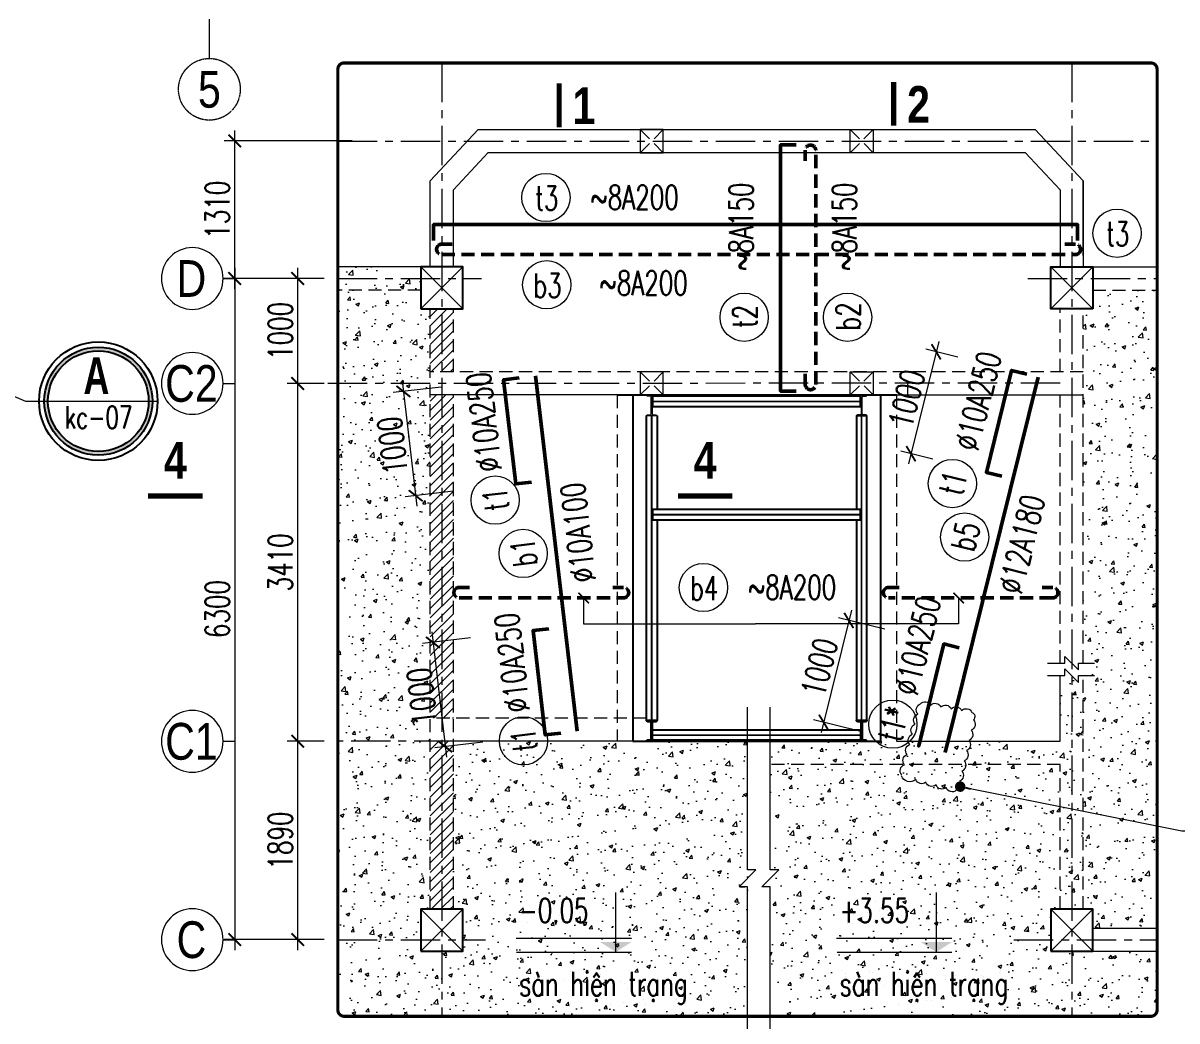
# Model space of a CAD drawing. Header units: millimetres. Extents: x 61738 to 439738, y 60858 to 151243.
# Drawn here: x 169791 to 180783, y 89364 to 98871 of the extents above; entities that cross this region are included whole.
import ezdxf
from ezdxf.enums import TextEntityAlignment as Align

# ---------------------------------------------------------------- set-up
doc = ezdxf.new("R2010")
doc.units = ezdxf.units.MM
for name, pattern in [('CENTER', [2, 1.25, -0.25, 0.25, -0.25]), ('HIDDEN', [0.375, 0.25, -0.125]), ('HIDDEN2', [0.1875, 0.125, -0.0625])]:
    doc.linetypes.add(name, pattern=pattern)
for name, color, linetype, lineweight in [('1-THEP1', 1, 'Continuous', 50), ('10-TEXT', 4, 'Continuous', 15), ('3-THAY', 7, 'Continuous', 18), ('5-DUT', 2, 'HIDDEN', 15), ('6-TRUC', 8, 'CENTER', 9), ('7-HATCH', 8, 'Continuous', 13), ('8-DIM', 8, 'Continuous', 15), ('9-SO HIEU', 8, 'Continuous', 15), ('DUONG KHUAT', 4, 'HIDDEN2', 15), ('Duong lien', 7, 'Continuous', 30), ('TEXT', 7, 'Continuous', 25), ('VL', 250, 'Continuous', 9)]:
    doc.layers.add(name, color=color, linetype=linetype, lineweight=lineweight)
for name, color, linetype in [('COT', 2, 'Continuous'), ('DIM', 3, 'Continuous'), ('KICHTHUOC', 8, 'Continuous'), ('MANH', 8, 'Continuous'), ('NETTHAY', 9, 'Continuous')]:
    doc.layers.add(name, color=color, linetype=linetype)
doc.styles.add('A3 - Text 2.3', font='Vnsimli.shx', dxfattribs={"width": 0.7, "height": 230})
doc.styles.add('A3 - Text 3.5', font='VnArialH.TTF', dxfattribs={"width": 0.8, "height": 350})
doc.styles.add('A3-Text 2.3', font='vnsimli.shx', dxfattribs={"width": 0.7, "height": 230, "bigfont": 'vn.shx'})
doc.styles.add('A3-Text 3.5', font='VnArialH-Bold.TTF', dxfattribs={"width": 0.8, "height": 350})
doc.styles.add('S1', font='vnsimli.shx', dxfattribs={"width": 0.75})
doc.styles.add('T2', font='VnArialH.TTF', dxfattribs={"width": 0.8})
doc.styles.add('T3', font='VnArialH-Bold.TTF', dxfattribs={"width": 0.9})
doc.dimstyles.new('A3-1-100', dxfattribs={"dimtxt": 200, "dimasz": 120, "dimexe": 100, "dimexo": 0, "dimgap": 50, "dimtad": 1, "dimdec": 0, "dimdsep": 49, "dimtxsty": 'A3-Text 2.3', "dimblk": 'ARCHTICK', "dimcen": 10, "dimdle": 100, "dimclrd": 8, "dimclre": 8, "dimclrt": 2, "dimadec": 0, "dimazin": 2, "dimtfac": 1, "dimtdec": 0, "dimtix": 1, "dimtmove": 1, "dimatfit": 3, "dimldrblk": 'DOT', "dimfxl": 1, "dimtolj": 1, "dimtzin": 0, "dimlwd": -1, "dimlwe": -1, "dimarcsym": 0})
doc.dimstyles.new('A3-1-100x3', dxfattribs={"dimtxt": 230, "dimasz": 120, "dimexe": 100, "dimexo": 0, "dimgap": 50, "dimtad": 1, "dimdec": 0, "dimlfac": 0.333333, "dimdsep": 49, "dimtxsty": 'A3-Text 2.3', "dimblk": 'ARCHTICK', "dimcen": 10, "dimdle": 100, "dimclrd": 8, "dimclre": 8, "dimclrt": 2, "dimadec": 0, "dimazin": 2, "dimtfac": 1, "dimtdec": 0, "dimtix": 1, "dimtmove": 1, "dimatfit": 3, "dimldrblk": 'DOT', "dimfxl": 1, "dimtolj": 1, "dimtzin": 0, "dimlwd": -1, "dimlwe": -1, "dimarcsym": 0})
pattern_1 = [(50, (-64236.9, 37505.84), (364.36934, -31.87817), [38.1, -419.1]), (355, (-64236.9, 37505.84), (-70.48684, 382.1137), [30.48, -335.28117]), (100.45144, (-64206.55, 37503.18), (293.8825, 350.2355), [32.38, -356.1805]), (46.1842, (-64236.9, 37607.44), (542.1581, -84.08466), [57.15, -628.65]), (96.63556, (-64191.73, 37600.43), (474.8083, 494.8522), [48.57, -534.2712]), (351.18415, (-64236.9, 37607.44), (474.8083, 494.8522), [45.7199, -502.9195]), (21, (-64186.1, 37582.04), (303.2288, -204.5304), [38.1, -419.1]), (326, (-64186.1, 37582.04), (123.60406, 368.37593), [30.48, -335.28]), (71.45144, (-64160.84, 37565), (426.83284, 163.84554), [32.38, -356.1799]), (37.5, (-64236.91, 37505.84), (6.177207, 169.11008), [0, -331.216, 0, -340.36, 0, -336.55]), (7.5, (-64236.91, 37505.84), (133.63933, 200.36115), [0, -194.056, 0, -323.596, 0, -128.27]), (327.5, (-64350.2, 37505.84), (271.18119, -11.45749), [0, -127, 0, -396.24, 0, -525.78]), (317.5, (-64401, 37505.84), (296.25836, 50.85298), [0, -165.1, 0, -263.144, 0, -373.38])]
pattern_2 = [(45, (-64236.91, 37505.84), (-44.90128, 44.90128), [])]
pattern_3 = [(50, (-64236.9, 38782.3), (364.36934, -31.87817), [38.1, -419.1]), (355, (-64236.9, 38782.3), (-70.48684, 382.1137), [30.48, -335.28117]), (100.45144, (-64206.55, 38779.66), (293.8825, 350.2355), [32.38, -356.1805]), (46.1842, (-64236.9, 38883.9), (542.1581, -84.08466), [57.15, -628.65]), (96.63556, (-64191.73, 38876.9), (474.8083, 494.8522), [48.57, -534.2712]), (351.18415, (-64236.9, 38883.9), (474.8083, 494.8522), [45.7199, -502.9195]), (21, (-64186.1, 38858.5), (303.2288, -204.5304), [38.1, -419.1]), (326, (-64186.1, 38858.5), (123.60406, 368.37593), [30.48, -335.28]), (71.45144, (-64160.84, 38841.47), (426.83284, 163.84554), [32.38, -356.1799]), (37.5, (-64236.91, 38782.31), (6.177207, 169.11008), [0, -331.216, 0, -340.36, 0, -336.55]), (7.5, (-64236.91, 38782.31), (133.63933, 200.36115), [0, -194.056, 0, -323.596, 0, -128.27]), (327.5, (-64350.2, 38782.31), (271.18119, -11.45749), [0, -127, 0, -396.24, 0, -525.78]), (317.5, (-64401, 38782.31), (296.25836, 50.85298), [0, -165.1, 0, -263.144, 0, -373.38])]

# ---------------------------------------------------------------- blocks, each defined once
blk = doc.blocks.new('Truc X')
at = {"layer": '6-TRUC', "color": 2}
blk.add_line((0, 0), (0, 150), dxfattribs=at)
blk.add_circle((0, -400), 400, dxfattribs=at)
at = {"layer": '6-TRUC', "color": 2, "style": 'A3 - Text 3.5', "width": 0.8}
blk.add_attdef('1', text='', height=500, dxfattribs=at).set_placement((-13, -400), align=Align.MIDDLE_CENTER)
blk = doc.blocks.new('c400')
at = {"layer": 'COT'}
blk.add_lwpolyline([(-200, -200), (200, -200), (200, 200), (-200, 200)], close=True, dxfattribs=at)
at = {"layer": 'VL'}
for p, q in [((-200, 200), (200, -200)), ((-200, -200), (200, 200))]:
    blk.add_line(p, q, dxfattribs=at)
blk = doc.blocks.new('*U61')
at = {"layer": '10-TEXT'}
for p, q in [((17615, 449767), (17615, 450310)), ((16706, 449893), (17756, 449893)), ((16710, 449766), (17757, 449766))]:
    blk.add_line(p, q, dxfattribs=at)
at = {"layer": '10-TEXT', "color": 1}
blk.add_solid([(17756, 449858), (17615, 449767), (17473, 449858)], dxfattribs=at)
blk = doc.blocks.new('Truc Y')
at = {"layer": '10-TEXT', "color": 2}
blk.add_line((0, 0), (-150, 0), dxfattribs=at)
blk.add_circle((400, 0), 400, dxfattribs=at)
at = {"layer": '10-TEXT', "color": 2, "style": 'T2', "width": 0.8}
blk.add_attdef('A', text='', height=500, dxfattribs=at).set_placement((400, 13), align=Align.MIDDLE_CENTER)
blk = doc.blocks.new('_ArchTick')
at = {"color": 0, "linetype": 'ByBlock', "const_width": 0.15}
blk.add_lwpolyline([(-0.5, -0.5), (0.5, 0.5)], dxfattribs=at)
blk = doc.blocks.new('*D773')
at = {"layer": '8-DIM', "color": 8, "linetype": 'ByBlock', "ltscale": 100, "transparency": 16777216}
blk.add_line((172407, 90038), (172407, 92128), dxfattribs=at)
at = {"layer": '8-DIM', "color": 8, "ltscale": 100, "transparency": 16777216}
for p, q in [((172659, 92028), (172307, 92028)), ((172659, 90138), (172307, 90138))]:
    blk.add_line(p, q, dxfattribs=at)
at = {"layer": 'Defpoints', "color": 0, "ltscale": 100, "transparency": 16777216}
for p in [(172407, 92028), (172659, 92028), (172659, 90138)]:
    blk.add_point(p, dxfattribs=at)
at = {"layer": '8-DIM', "color": 8, "ltscale": 100, "transparency": 16777216, "xscale": 120, "yscale": 120, "zscale": 120}
for p, rotation in [((172407, 92028), 90), ((172407, 90138), 270)]:
    blk.add_blockref('_ArchTick', p, dxfattribs=dict(at, rotation=rotation))
at = {"layer": '8-DIM', "color": 2, "ltscale": 100, "transparency": 16777216, "insert": (172242, 91083), "char_height": 230, "attachment_point": 5, "rotation": 90, "style": 'A3-Text 2.3'}
blk.add_mtext('\\A1;1890', dxfattribs=at)
blk = doc.blocks.new('_Dot')
at = {"color": 0, "linetype": 'ByBlock', "lineweight": -2}
blk.add_line((-0.5, 0), (-1, 0), dxfattribs=at)
at = {"color": 0, "linetype": 'ByBlock', "const_width": 0.5}
blk.add_lwpolyline([(-0.25, 0, 1), (0.25, 0, 1)], format="xyb", close=True, dxfattribs=at)
blk = doc.blocks.new('*D774')
at = {"layer": '8-DIM', "color": 8, "linetype": 'ByBlock', "ltscale": 100, "transparency": 16777216}
blk.add_line((172407, 91928), (172407, 95538), dxfattribs=at)
at = {"layer": '8-DIM', "color": 8, "ltscale": 100, "transparency": 16777216}
for p, q in [((172659, 95438), (172307, 95438)), ((172659, 92028), (172307, 92028))]:
    blk.add_line(p, q, dxfattribs=at)
at = {"layer": 'Defpoints', "color": 0, "ltscale": 100, "transparency": 16777216}
for p in [(172407, 95438), (172659, 95438), (172659, 92028)]:
    blk.add_point(p, dxfattribs=at)
at = {"layer": '8-DIM', "color": 8, "ltscale": 100, "transparency": 16777216, "xscale": 120, "yscale": 120, "zscale": 120}
for p, rotation in [((172407, 95438), 90), ((172407, 92028), 270)]:
    blk.add_blockref('_ArchTick', p, dxfattribs=dict(at, rotation=rotation))
at = {"layer": '8-DIM', "color": 2, "ltscale": 100, "transparency": 16777216, "insert": (172242, 93733), "char_height": 230, "attachment_point": 5, "rotation": 90, "style": 'A3-Text 2.3'}
blk.add_mtext('\\A1;3410', dxfattribs=at)
blk = doc.blocks.new('*D775')
at = {"layer": '8-DIM', "color": 8, "linetype": 'ByBlock', "ltscale": 100, "transparency": 16777216}
blk.add_line((172407, 95338), (172407, 96538), dxfattribs=at)
at = {"layer": '8-DIM', "color": 8, "ltscale": 100, "transparency": 16777216}
for p, q in [((172659, 96438), (172307, 96438)), ((172659, 95438), (172307, 95438))]:
    blk.add_line(p, q, dxfattribs=at)
at = {"layer": 'Defpoints', "color": 0, "ltscale": 100, "transparency": 16777216}
for p in [(172407, 96438), (172659, 96438), (172659, 95438)]:
    blk.add_point(p, dxfattribs=at)
at = {"layer": '8-DIM', "color": 8, "ltscale": 100, "transparency": 16777216, "xscale": 120, "yscale": 120, "zscale": 120}
for p, rotation in [((172407, 96438), 90), ((172407, 95438), 270)]:
    blk.add_blockref('_ArchTick', p, dxfattribs=dict(at, rotation=rotation))
at = {"layer": '8-DIM', "color": 2, "ltscale": 100, "transparency": 16777216, "insert": (172242, 95938), "char_height": 230, "attachment_point": 5, "rotation": 90, "style": 'A3-Text 2.3'}
blk.add_mtext('\\A1;1000', dxfattribs=at)
blk = doc.blocks.new('*D776')
at = {"layer": '8-DIM', "color": 8, "linetype": 'ByBlock', "ltscale": 100, "transparency": 16777216}
blk.add_line((171807, 96338), (171807, 97848), dxfattribs=at)
at = {"layer": '8-DIM', "color": 8, "ltscale": 100, "transparency": 16777216}
for p, q in [((172925, 97748), (171707, 97748)), ((172659, 96438), (171707, 96438))]:
    blk.add_line(p, q, dxfattribs=at)
at = {"layer": 'Defpoints', "color": 0, "ltscale": 100, "transparency": 16777216}
for p in [(171807, 97748), (172925, 97748), (172659, 96438)]:
    blk.add_point(p, dxfattribs=at)
at = {"layer": '8-DIM', "color": 8, "ltscale": 100, "transparency": 16777216, "xscale": 120, "yscale": 120, "zscale": 120}
for p, rotation in [((171807, 97748), 90), ((171807, 96438), 270)]:
    blk.add_blockref('_ArchTick', p, dxfattribs=dict(at, rotation=rotation))
at = {"layer": '8-DIM', "color": 2, "ltscale": 100, "transparency": 16777216, "insert": (171642, 97093), "char_height": 230, "attachment_point": 5, "rotation": 90, "style": 'A3-Text 2.3'}
blk.add_mtext('\\A1;1310', dxfattribs=at)
blk = doc.blocks.new('*D777')
at = {"layer": '8-DIM', "color": 8, "linetype": 'ByBlock', "ltscale": 100, "transparency": 16777216}
blk.add_line((171807, 96538), (171807, 90038), dxfattribs=at)
at = {"layer": '8-DIM', "color": 8, "ltscale": 100, "transparency": 16777216}
for p, q in [((172659, 96438), (171707, 96438)), ((172659, 90138), (171707, 90138))]:
    blk.add_line(p, q, dxfattribs=at)
at = {"layer": 'Defpoints', "color": 0, "ltscale": 100, "transparency": 16777216}
for p in [(172659, 96438), (171807, 90138), (172659, 90138)]:
    blk.add_point(p, dxfattribs=at)
at = {"layer": '8-DIM', "color": 8, "ltscale": 100, "transparency": 16777216, "xscale": 120, "yscale": 120, "zscale": 120}
for p, rotation in [((171807, 96438), 90), ((171807, 90138), 270)]:
    blk.add_blockref('_ArchTick', p, dxfattribs=dict(at, rotation=rotation))
at = {"layer": '8-DIM', "color": 2, "ltscale": 100, "transparency": 16777216, "insert": (171642, 93288), "char_height": 230, "attachment_point": 5, "rotation": 90, "style": 'A3-Text 2.3'}
blk.add_mtext('\\A1;6300', dxfattribs=at)
blk = doc.blocks.new('*D782')
at = {"layer": '8-DIM', "color": 8, "linetype": 'ByBlock', "ltscale": 500, "transparency": 16777216}
blk.add_line((173403, 95461), (173543, 94269), dxfattribs=at)
at = {"layer": '8-DIM', "color": 8, "ltscale": 500, "transparency": 16777216}
for p, q in [((173773, 95403), (173315, 95350)), ((173890, 94410), (173432, 94356))]:
    blk.add_line(p, q, dxfattribs=at)
at = {"layer": 'Defpoints', "color": 0, "ltscale": 500, "transparency": 16777216}
for p in [(173773, 95403), (173531, 94368), (173890, 94410)]:
    blk.add_point(p, dxfattribs=at)
at = {"layer": '8-DIM', "color": 8, "ltscale": 500, "transparency": 16777216, "xscale": 120, "yscale": 120, "zscale": 120}
for p, rotation in [((173414, 95361), 96.70231510448725), ((173531, 94368), 276.7023151044872)]:
    blk.add_blockref('_ArchTick', p, dxfattribs=dict(at, rotation=rotation))
at = {"layer": '8-DIM', "color": 2, "ltscale": 500, "transparency": 16777216, "insert": (173309, 94845), "char_height": 230, "attachment_point": 5, "rotation": 96.7023, "style": 'A3-Text 2.3'}
blk.add_mtext('\\A1;1000', dxfattribs=at)
blk = doc.blocks.new('*D783')
at = {"layer": '8-DIM', "color": 8, "ltscale": 500, "transparency": 16777216}
for p, q in [((174054, 93013), (173596, 92959)), ((174171, 92019), (173713, 91965))]:
    blk.add_line(p, q, dxfattribs=at)
at = {"layer": '8-DIM', "color": 8, "linetype": 'ByBlock', "ltscale": 500, "transparency": 16777216}
blk.add_line((173684, 93070), (173824, 91878), dxfattribs=at)
at = {"layer": 'Defpoints', "color": 0, "ltscale": 500, "transparency": 16777216}
for p in [(174054, 93013), (174171, 92019), (173812, 91977)]:
    blk.add_point(p, dxfattribs=at)
at = {"layer": '8-DIM', "color": 8, "ltscale": 500, "transparency": 16777216, "xscale": 120, "yscale": 120, "zscale": 120}
for p, rotation in [((173695, 92970), 96.70231510448725), ((173812, 91977), 276.7023151044872)]:
    blk.add_blockref('_ArchTick', p, dxfattribs=dict(at, rotation=rotation))
at = {"layer": '8-DIM', "color": 2, "ltscale": 500, "transparency": 16777216, "insert": (173590, 92454), "char_height": 230, "attachment_point": 5, "rotation": 96.7023, "style": 'A3-Text 2.3'}
blk.add_mtext('\\A1;1000', dxfattribs=at)
blk = doc.blocks.new('*D784')
at = {"layer": '8-DIM', "color": 8, "linetype": 'ByBlock', "ltscale": 500, "transparency": 16777216}
blk.add_line((178513, 95836), (178225, 94671), dxfattribs=at)
at = {"layer": '8-DIM', "color": 8, "ltscale": 500, "transparency": 16777216}
for p, q in [((178697, 95688), (178392, 95763)), ((178456, 94717), (178152, 94792))]:
    blk.add_line(p, q, dxfattribs=at)
at = {"layer": 'Defpoints', "color": 0, "ltscale": 500, "transparency": 16777216}
for p in [(178697, 95688), (178249, 94768), (178456, 94717)]:
    blk.add_point(p, dxfattribs=at)
at = {"layer": '8-DIM', "color": 8, "ltscale": 500, "transparency": 16777216, "xscale": 120, "yscale": 120, "zscale": 120}
for p, rotation in [((178489, 95739), 76.1020044871918), ((178249, 94768), 256.1020044871918)]:
    blk.add_blockref('_ArchTick', p, dxfattribs=dict(at, rotation=rotation))
at = {"layer": '8-DIM', "color": 2, "ltscale": 500, "transparency": 16777216, "insert": (178209, 95293), "char_height": 230, "attachment_point": 5, "rotation": 76.102, "style": 'A3-Text 2.3'}
blk.add_mtext('\\A1;1000', dxfattribs=at)
blk = doc.blocks.new('*D785')
at = {"layer": '8-DIM', "color": 8, "linetype": 'ByBlock', "ltscale": 500, "transparency": 16777216}
blk.add_line((177681, 93277), (177393, 92112), dxfattribs=at)
at = {"layer": '8-DIM', "color": 8, "ltscale": 500, "transparency": 16777216}
for p, q in [((178000, 93095), (177560, 93203)), ((177760, 92124), (177320, 92233))]:
    blk.add_line(p, q, dxfattribs=at)
at = {"layer": 'Defpoints', "color": 0, "ltscale": 500, "transparency": 16777216}
for p in [(178000, 93095), (177417, 92209), (177760, 92124)]:
    blk.add_point(p, dxfattribs=at)
at = {"layer": '8-DIM', "color": 8, "ltscale": 500, "transparency": 16777216, "xscale": 120, "yscale": 120, "zscale": 120}
for p, rotation in [((177657, 93179), 76.1020044871918), ((177417, 92209), 256.1020044871918)]:
    blk.add_blockref('_ArchTick', p, dxfattribs=dict(at, rotation=rotation))
at = {"layer": '8-DIM', "color": 2, "ltscale": 500, "transparency": 16777216, "insert": (177377, 92734), "char_height": 230, "attachment_point": 5, "rotation": 76.102, "style": 'A3-Text 2.3'}
blk.add_mtext('\\A1;1000', dxfattribs=at)
blk = doc.blocks.new('Mat cat KC - Dung')
at = {"layer": '10-TEXT', "color": 2, "const_width": 50}
blk.add_lwpolyline([(0, 418), (0, 0)], dxfattribs=at)
at = {"layer": '10-TEXT', "color": 3, "ltscale": 500, "style": 'A3-Text 3.5', "width": 0.8}
blk.add_attdef('1', (127, 29), '', height=350, dxfattribs=at)
blk = doc.blocks.new('Mat cat KC - Ngang')
at = {"layer": '10-TEXT', "color": 5, "const_width": 50}
blk.add_lwpolyline([(259, 0), (-259, 0)], dxfattribs=at)
at = {"layer": '10-TEXT', "color": 3, "ltscale": 500, "style": 'A3-Text 3.5', "width": 0.8}
blk.add_attdef('3', text='', height=350, dxfattribs=at).set_placement((0, 166), align=Align.CENTER)

msp = doc.modelspace()

# ---------------------------------------------------------------- hatches: boundary and pattern name
at = {"layer": '7-HATCH', "ltscale": 100}
h = msp.add_hatch(dxfattribs=at)
h.set_pattern_fill('AR-CONC', color=256, scale=2)
h.set_pattern_definition(pattern_3)
h.paths.add_polyline_path([(172789.7, 96547.6), (172789.7, 96327.6), (173580, 96327.6), (173580, 96547.6)])
h = msp.add_hatch(dxfattribs=at)
h.set_pattern_fill('AR-CONC', color=256, scale=2)
h.set_pattern_definition([(50, (-64058.9, 38782.3), (364.36934, -31.87817), [38.1, -419.1]), (355, (-64058.9, 38782.3), (-70.48684, 382.1137), [30.48, -335.28117]), (100.45144, (-64028.55, 38779.66), (293.8825, 350.2355), [32.38, -356.1805]), (46.1842, (-64058.9, 38883.9), (542.1581, -84.08466), [57.15, -628.65]), (96.63556, (-64013.73, 38876.9), (474.8083, 494.8522), [48.57, -534.2712]), (351.18415, (-64058.9, 38883.9), (474.8083, 494.8522), [45.7199, -502.9195]), (21, (-64008.1, 38858.5), (303.2288, -204.5304), [38.1, -419.1]), (326, (-64008.1, 38858.5), (123.60406, 368.37593), [30.48, -335.28]), (71.45144, (-63982.84, 38841.47), (426.83284, 163.84554), [32.38, -356.1799]), (37.5, (-64058.91, 38782.31), (6.177207, 169.11008), [0, -331.216, 0, -340.36, 0, -336.55]), (7.5, (-64058.91, 38782.31), (133.63933, 200.36115), [0, -194.056, 0, -323.596, 0, -128.27]), (327.5, (-64172.2, 38782.31), (271.18119, -11.45749), [0, -127, 0, -396.24, 0, -525.78]), (317.5, (-64223, 38782.31), (296.25836, 50.85298), [0, -165.1, 0, -263.144, 0, -373.38])])
h.paths.add_polyline_path([(176188.4, 96139.6), (177116.1, 96139.6), (177116.1, 96484.6), (176188.4, 96484.6)], flags=9)
edge = h.paths.add_edge_path()
edge.add_line((175998, 95317.7), (177918, 95317.7))
edge.add_arc((177918, 95327.7), 10, 180.41479, 270, ccw=False)
edge.add_line((177908, 95327.6), (176008, 95327.6))
edge.add_arc((175998, 95327.7), 10, 270, 359.58521, ccw=False)
h = msp.add_hatch(dxfattribs=at)
h.set_pattern_fill('AR-CONC', color=256, scale=2)
h.set_pattern_definition(pattern_3)
h.paths.add_polyline_path([(172789.7, 90137.6), (172789.7, 89467.5, 0.4142136), (172849.7, 89407.5), (173780, 89407.5), (173780, 90027.6), (173580, 90027.6), (173580, 90137.6)])
h.paths.add_polyline_path([(173670, 96147.6), (173580, 96147.6), (173580, 96327.6), (172789.7, 96327.6), (172789.7, 90137.6), (173580, 90137.6), (173580, 90427.6), (173670, 90427.6)])
h = msp.add_hatch(dxfattribs=at)
h.set_pattern_fill('AR-CONC', color=256, scale=2)
h.set_pattern_definition(pattern_3)
h.paths.add_polyline_path([(180593.6, 96327.6), (179980, 96327.6), (179980, 96147.6), (179890, 96147.6), (179890, 90427.6), (179980, 90427.6), (179980, 90247.6), (180593.6, 90247.6)])
h.paths.add_polyline_path([(179980, 90027.6), (179780, 90027.6), (179780, 89407.5), (180533.6, 89407.5, 0.4142136), (180593.6, 89467.5), (180593.6, 90027.6)])
at = {"layer": '7-HATCH', "ltscale": 500}
h = msp.add_hatch(dxfattribs=at)
h.set_pattern_fill('ANSI31', color=256, scale=20)
h.set_pattern_definition(pattern_2)
h.paths.add_polyline_path([(173890, 96147.6), (173670, 96147.6), (173670, 95547.6), (173890, 95547.6)])
h.paths.add_polyline_path([(173670, 92247.6), (173890, 92247.6), (173890, 95327.6), (173670, 95327.6)])
at = {"layer": '7-HATCH'}
h = msp.add_hatch(color=256, dxfattribs=at)
edge = h.paths.add_edge_path(flags=17)
edge.add_arc((170507.6, 95268.3), 479.5, 0, 360)
edge = h.paths.add_edge_path()
edge.add_arc((170507.6, 95268.3), 514.7, 0, 360)
at = {"layer": '7-HATCH', "ltscale": 500}
h = msp.add_hatch(dxfattribs=at)
h.set_pattern_fill('AR-CONC', color=256, scale=2)
h.set_pattern_definition(pattern_1)
h.paths.add_polyline_path([(179890, 92653.5), (179844, 92653.5), (179844, 92589.5), (179716, 92717.5), (179716, 92653.5), (179670, 92653.5), (179670, 90427.6), (179890, 90427.6)])
h = msp.add_hatch(dxfattribs=at)
h.set_pattern_fill('ANSI31', color=256, scale=20)
h.set_pattern_definition(pattern_2)
h.paths.add_polyline_path([(173670, 90427.6), (173890, 90427.6), (173890, 92027.6), (173670, 92027.6)])
h = msp.add_hatch(dxfattribs=at)
h.set_pattern_fill('AR-CONC', color=256, scale=2)
h.set_pattern_definition(pattern_1)
h.paths.add_polyline_path([(178110, 92027.6), (177880, 92027.6), (176908.9, 92027.6), (176908.9, 91805.6), (179670, 91805.6), (179670, 92027.6)])
h.paths.add_polyline_path([(175680, 92027.6), (175450, 92027.6), (173890, 92027.6), (173890, 91805.6), (176691.7, 91805.6), (176691.7, 92027.6)])
h = msp.add_hatch(dxfattribs=at)
h.set_pattern_fill('AR-CONC', color=256, scale=2)
h.set_pattern_definition(pattern_1)
h.paths.add_polyline_path([(173890, 91805.6), (173890, 90427.6), (173980, 90427.6), (173980, 90027.6), (173780, 90027.6), (173780, 89407.5), (176691.7, 89407.5), (176691.7, 90642.6), (176611.7, 90642.6), (176771.7, 90802.6), (176691.7, 90802.6), (176691.7, 91805.6)])
h.paths.add_polyline_path([(174402.6, 89412.1), (176704.8, 89412.1), (176704.8, 90085.7), (174402.6, 90085.7)], flags=24)
h.paths.add_polyline_path([(174457.3, 90243.5), (175262.3, 90243.5), (175262.3, 90588.5), (174457.3, 90588.5)], flags=24)
h = msp.add_hatch(dxfattribs=at)
h.set_pattern_fill('AR-CONC', color=256, scale=2)
h.set_pattern_definition(pattern_1)
h.paths.add_polyline_path([(179670, 91805.6), (176908.9, 91805.6), (176908.9, 90802.6), (176988.9, 90802.6), (176828.9, 90642.6), (176908.9, 90642.6), (176908.9, 89407.5), (179780, 89407.5), (179780, 90027.6), (179580, 90027.6), (179580, 90427.6), (179670, 90427.6)])
h.paths.add_polyline_path([(177455.9, 89412.1), (179758.1, 89412.1), (179758.1, 90085.7), (177455.9, 90085.7)], flags=24)
h.paths.add_polyline_path([(177510.7, 90243.5), (178315.7, 90243.5), (178315.7, 90588.5), (177510.7, 90588.5)], flags=24)

# ---------------------------------------------------------------- linework, layer by layer
for p, q in [((175787.5, 95217.7), (177767.1, 95217.7)), ((175730, 92227.6), (175730, 95127.7)), ((175830, 95127.7), (175830, 95084.7)), ((177730, 95127.7), (177730, 94237.6)), ((177830, 92227.6), (177830, 95127.7)), ((175830, 95019.5), (175830, 94237.6)), ((175787.5, 94137.6), (177767.1, 94137.6)), ((175830, 94137.6), (175830, 92227.6)), ((175830, 94137.6), (177730, 94137.6)), ((177730, 94137.6), (177730, 92338.1)), ((177730, 92453.3), (177730, 92227.6)), ((175830, 92271.1), (175830, 92227.6)), ((175787.5, 92137.6), (175880, 92137.6)), ((175787.5, 92137.6), (177767.1, 92137.6))]:
    msp.add_line(p, q)
at = {"layer": '1-THEP1', "ltscale": 500}
for points in [[(177157, 97710.9), (177007, 97710.9), (177007, 95364.5), (177157, 95364.5)], [(179836.5, 96800.7), (179836.5, 96950.7), (173701.8, 96950.7), (173701.8, 96800.7)], [(179353.6, 95525), (179208, 95561), (178967.8, 94590.3), (179113.4, 94554.3)], [(174516.9, 95490.8), (174367.9, 95473.3), (174484.6, 94480.1), (174633.6, 94497.6)], [(175069.1, 92124.9), (174671.2, 95510.8)], [(179460.6, 95498.5), (178575.6, 91922.1)], [(174797.9, 93099.9), (174648.9, 93082.4), (174765.6, 92089.2), (174914.6, 92106.7)], [(178708.9, 92919.3), (178563.2, 92955.3), (178323.1, 91984.6), (178362, 92142)]]:
    msp.add_lwpolyline(points, dxfattribs=at)
at = {"layer": '1-THEP1', "linetype": 'HIDDEN', "ltscale": 500}
for points in [[(177241.7, 95527.9), (177241.7, 95427.9, 1), (177341.7, 95427.9), (177341.7, 97659.6, 1), (177241.7, 97659.6), (177241.7, 97559.6)], [(173880, 96765.2), (173780, 96765.2, 1), (173780, 96665.2), (179814.9, 96665.2, 1), (179814.9, 96765.2), (179714.9, 96765.2)], [(174045, 93494.3), (173945, 93494.3, 1), (173945, 93394.3), (175510, 93394.3, 1), (175510, 93494.3), (175410, 93494.3)], [(179499.6, 93494.3), (179599.6, 93494.3, -1), (179599.6, 93394.3), (178035.6, 93394.3, -1), (178035.6, 93494.3), (178135.6, 93494.3)]]:
    msp.add_lwpolyline(points, format="xyb", dxfattribs=at)
at = {"layer": '3-THAY'}
for p, q in [((173670, 96657.6), (173670, 97367.6)), ((179890, 96657.6), (179890, 97367.6)), ((173580, 96547.6), (172789.7, 96547.6)), ((173580, 90027.6), (173580, 90247.6)), ((179980, 90247.6), (180593.6, 90247.6)), ((179980, 90027.6), (180593.6, 90027.6))]:
    msp.add_line(p, q, dxfattribs=at)
at = {"layer": '3-THAY', "ltscale": 400}
for p, q in [((175600, 92027.6), (175600, 95327.6)), ((177960, 92027.6), (177960, 95327.6))]:
    msp.add_line(p, q, dxfattribs=at)
at = {"layer": '3-THAY', "ltscale": 100}
msp.add_line((179670, 92027.6), (179670, 92653.5), dxfattribs=at)
at = {"layer": '3-THAY'}
for points in [[(173670, 96547.6), (173670, 97367.6), (174127.3, 97857.6), (179432.7, 97857.6), (179890, 97367.6), (179890, 96547.6)], [(173890, 96547.6), (173890, 97280.9), (174222.9, 97637.6), (179337.1, 97637.6), (179670, 97280.9), (179670, 96547.6)]]:
    msp.add_lwpolyline(points, dxfattribs=at)
for points in [[(175670, 97636.1), (175890, 97636.1), (175890, 97856.1), (175670, 97856.1)], [(177890, 97636.1), (177670, 97636.1), (177670, 97856.1), (177890, 97856.1)], [(175670, 95327.7), (175890, 95327.7), (175890, 95547.7), (175670, 95547.7)], [(177890, 95327.7), (177670, 95327.7), (177670, 95547.7), (177890, 95547.7)]]:
    msp.add_lwpolyline(points, close=True, dxfattribs=at)
at = {"layer": '3-THAY', "ltscale": 100}
for points in [[(179980, 96547.6), (180593.6, 96547.6)], [(175450, 95327.6), (173670, 95327.6)], [(178110, 95327.6), (179890, 95327.6)], [(175600, 92027.6), (173670, 92027.6)], [(178110, 92027.6), (179670, 92027.6)]]:
    msp.add_lwpolyline(points, dxfattribs=at)
at = {"layer": '3-THAY', "ltscale": 400}
for points in [[(178220, 95327.6), (178220, 95437.6)], [(175600, 95327.6), (175600, 92027.6)], [(177960, 95327.6), (177960, 92027.6)]]:
    msp.add_lwpolyline(points, dxfattribs=at)
at = {"layer": '3-THAY'}
for points in [[(175730, 95327.7), (175830, 95327.7), (175830, 95327.7, -0.4142136), (175820, 95317.7), (175795, 95317.7, 0.4142136), (175785, 95307.7), (175785, 95147.7, 0.4142136), (175795, 95137.7), (175820, 95137.7, -0.4142136), (175830, 95127.7), (175830, 95127.7), (175730, 95127.7), (175730, 95127.7, -0.4142136), (175740, 95137.7), (175765, 95137.7, 0.4142136), (175775, 95147.7), (175775, 95307.7, 0.4142136), (175765, 95317.7), (175740, 95317.7, -0.4142136), (175730, 95327.7)], [(177830, 95327.7), (177730, 95327.7), (177730, 95327.7, 0.4142136), (177740, 95317.7), (177765, 95317.7, -0.4142136), (177775, 95307.7), (177775, 95147.7, -0.4142136), (177765, 95137.7), (177740, 95137.7, 0.4142136), (177730, 95127.7), (177730, 95127.7), (177830, 95127.7), (177830, 95127.7, 0.4142136), (177820, 95137.7), (177795, 95137.7, -0.4142136), (177785, 95147.7), (177785, 95307.7, -0.4142136), (177795, 95317.7), (177820, 95317.7, 0.4142136), (177830, 95327.7)], [(175730, 92027.6), (175830, 92027.6), (175830, 92027.6, 0.4142136), (175820, 92037.6), (175795, 92037.6, -0.4142136), (175785, 92047.6), (175785, 92207.6, -0.4142136), (175795, 92217.6), (175820, 92217.6, 0.4142136), (175830, 92227.6), (175830, 92227.6), (175730, 92227.6), (175730, 92227.6, 0.4142136), (175740, 92217.6), (175765, 92217.6, -0.4142136), (175775, 92207.6), (175775, 92047.6, -0.4142136), (175765, 92037.6), (175740, 92037.6, 0.4142136), (175730, 92027.6)], [(177830, 92027.6), (177730, 92027.6), (177730, 92027.6, -0.4142136), (177740, 92037.6), (177765, 92037.6, 0.4142136), (177775, 92047.6), (177775, 92207.6, 0.4142136), (177765, 92217.6), (177740, 92217.6, -0.4142136), (177730, 92227.6), (177730, 92227.6), (177830, 92227.6), (177830, 92227.6, -0.4142136), (177820, 92217.6), (177795, 92217.6, 0.4142136), (177785, 92207.6), (177785, 92047.6, 0.4142136), (177795, 92037.6), (177820, 92037.6, -0.4142136), (177830, 92027.6)]]:
    msp.add_lwpolyline(points, format="xyb", close=True, dxfattribs=at)
at = {"layer": '5-DUT', "ltscale": 500}
for p, q in [((173580, 96327.6), (172789.7, 96327.6)), ((173670, 90427.6), (173670, 96147.6)), ((173890, 95547.6), (173890, 96147.6)), ((179670, 95547.6), (179670, 96147.6)), ((179890, 92772.1), (179890, 96147.6)), ((173890, 90427.6), (173890, 95327.6)), ((179670, 92772.1), (179670, 95327.6)), ((179890, 90427.6), (179890, 92653.5)), ((179670, 91875.1), (179670, 91878.8)), ((179670, 90427.6), (179670, 91805.6))]:
    msp.add_line(p, q, dxfattribs=at)
at = {"layer": '5-DUT', "ltscale": 500, "const_width": 30}
msp.add_lwpolyline([(172849.7, 98491.6), (180533.6, 98491.6, -0.4142136), (180593.6, 98431.6), (180593.6, 89467.5, -0.4142136), (180533.6, 89407.5), (172849.7, 89407.5, -0.4142136), (172789.7, 89467.5), (172789.7, 98431.6, -0.4142136)], format="xyb", close=True, dxfattribs=at)
at = {"layer": '5-DUT', "ltscale": 500}
for points in [[(175890, 97856.1), (175670, 97636.1)], [(175670, 97856.1), (175890, 97636.1)], [(177670, 97856.1), (177890, 97636.1)], [(177890, 97856.1), (177670, 97636.1)], [(179980, 96327.6), (180593.6, 96327.6)], [(179890, 95547.6), (173670, 95547.6)], [(175890, 95547.7), (175670, 95327.7)], [(175670, 95547.7), (175890, 95327.7)], [(177670, 95547.7), (177890, 95327.7)], [(177890, 95547.7), (177670, 95327.7)], [(175450, 95327.6), (175450, 92027.6)], [(178110, 95327.6), (178110, 92027.6)], [(175730, 92247.6), (173670, 92247.6)], [(179670, 91805.6), (176908.9, 91805.6)]]:
    msp.add_lwpolyline(points, dxfattribs=at)
at = {"layer": '6-TRUC', "ltscale": 300}
for p, q in [((173780, 98491.6), (173780, 89407.5)), ((179780, 98491.6), (179780, 89407.5)), ((172789.7, 97747.6), (180593.6, 97747.6)), ((172789.7, 96437.6), (174156.7, 96437.6)), ((179361.7, 96437.6), (180593.6, 96437.6)), ((172789.7, 90137.6), (174197.3, 90137.6)), ((179230.2, 90137.6), (180593.6, 90137.6))]:
    msp.add_line(p, q, dxfattribs=at)
for points in [[(171565.7, 98534.3), (171565.7, 112680)], [(179670, 95439.6), (172656.5, 95437.6)], [(173890, 92027.6), (172789.7, 92027.6)]]:
    msp.add_lwpolyline(points, dxfattribs=at)
at = {"layer": '7-HATCH', "ltscale": 500}
for points in [[(179549.5, 92772.1), (179716, 92772.1), (179716, 92836.1), (179844, 92708.1), (179844, 92772.1), (179998.7, 92772.1)], [(179549.5, 92653.5), (179716, 92653.5), (179716, 92717.5), (179844, 92589.5), (179844, 92653.5), (179998.7, 92653.5)], [(176691.7, 89091.9), (176691.7, 90642.6), (176611.7, 90642.6), (176771.7, 90802.6), (176691.7, 90802.6), (176691.7, 92353.2)], [(176908.9, 89091.9), (176908.9, 90642.6), (176828.9, 90642.6), (176988.9, 90802.6), (176908.9, 90802.6), (176908.9, 92353.2)]]:
    msp.add_lwpolyline(points, dxfattribs=at)
at = {"layer": '9-SO HIEU', "ltscale": 500}
msp.add_lwpolyline([(178160.5, 91708.3, -0.5205671), (178186.1, 91805, -0.5205671), (178211.7, 91901.7, -0.5205671), (178237.3, 91998.3, -0.5205671), (178262.8, 92095, -0.5205671), (178288.4, 92191.7, -0.5205671), (178314, 92288.3, -0.5205671), (178339.6, 92385, -0.5205671), (178435.7, 92371.8, -0.5205671), (178534.2, 92354.8, -0.5205671), (178632.7, 92337.7, -0.5205671), (178731.3, 92320.7, -0.5205671), (178829.8, 92303.6, -0.5205671), (178845.1, 92231.2, -0.5205671), (178822.7, 92133.8, -0.5205671), (178800.3, 92036.3, -0.5205671), (178777.9, 91938.8, -0.5205671), (178755.5, 91841.4, -0.5205671), (178733.1, 91743.9, -0.5205671), (178710.7, 91646.5, -0.5205671), (178681.2, 91560.8, -0.5205671), (178584.6, 91586.4, -0.5205671), (178487.9, 91611.9, -0.5205671), (178391.2, 91637.5, -0.5205671), (178294.5, 91663.1, -0.5205671), (178158.1, 91699.2, -0.5205671)], format="xyb", dxfattribs=at)
at = {"layer": '9-SO HIEU'}
for centre in [(174771.7, 97209.5), (180212.3, 96868.6), (174779.3, 96378), (176660.2, 96068), (177645.1, 96068), (178643.3, 94483.6), (174288.2, 94325.9), (178760.7, 93974.2), (174554.7, 93817.9), (176272.1, 93493.6), (178076.1, 92191.2), (174557.8, 92032.1)]:
    msp.add_circle(centre, 230, dxfattribs=at)
at = {"layer": 'DIM'}
for radius in [514.7, 479.5]:
    msp.add_circle((170507.6, 95268.3), radius, dxfattribs=at)
at = {"layer": 'DUONG KHUAT', "linetype": 'HIDDEN'}
for p, q in [((175787.5, 95270.2), (177767.1, 95270.2)), ((175787.5, 95265.2), (177767.1, 95265.2)), ((175777.5, 92227.6), (175777.5, 95127.7)), ((175782.5, 92227.6), (175782.5, 95127.7)), ((177777.5, 92338.1), (177777.5, 95127.7)), ((177782.5, 92338.1), (177782.5, 95127.7)), ((175787.5, 94185.1), (177767.1, 94185.1)), ((177777.5, 92227.6), (177777.5, 92453.3)), ((177782.5, 92227.6), (177782.5, 92453.3)), ((175787.5, 92090.1), (175930, 92090.1)), ((175787.5, 92090.1), (177767.1, 92090.1)), ((175787.5, 92085.1), (175930, 92085.1)), ((175787.5, 92085.1), (177767.1, 92085.1))]:
    msp.add_line(p, q, dxfattribs=at)
at = {"layer": 'Duong lien', "color": 164}
for points in [[(175730, 92027.6), (175830, 92027.6), (175830, 92027.6, 0.4142136), (175820, 92037.6), (175795, 92037.6, -0.4142136), (175785, 92047.6), (175785, 92207.6, -0.4142136), (175795, 92217.6), (175820, 92217.6, 0.4142136), (175830, 92227.6), (175830, 92227.6), (175730, 92227.6), (175730, 92227.6, 0.4142136), (175740, 92217.6), (175765, 92217.6, -0.4142136), (175775, 92207.6), (175775, 92047.6, -0.4142136), (175765, 92037.6), (175740, 92037.6, 0.4142136), (175730, 92027.6)], [(175730, 92027.6), (175830, 92027.6), (175830, 92027.6, 0.4142136), (175820, 92037.6), (175795, 92037.6, -0.4142136), (175785, 92047.6), (175785, 92207.6, -0.4142136), (175795, 92217.6), (175820, 92217.6, 0.4142136), (175830, 92227.6), (175830, 92227.6), (175730, 92227.6), (175730, 92227.6, 0.4142136), (175740, 92217.6), (175765, 92217.6, -0.4142136), (175775, 92207.6), (175775, 92047.6, -0.4142136), (175765, 92037.6), (175740, 92037.6, 0.4142136), (175730, 92027.6)], [(177830, 92027.6), (177730, 92027.6), (177730, 92027.6, -0.4142136), (177740, 92037.6), (177765, 92037.6, 0.4142136), (177775, 92047.6), (177775, 92207.6, 0.4142136), (177765, 92217.6), (177740, 92217.6, -0.4142136), (177730, 92227.6), (177730, 92227.6), (177830, 92227.6), (177830, 92227.6, -0.4142136), (177820, 92217.6), (177795, 92217.6, 0.4142136), (177785, 92207.6), (177785, 92047.6, 0.4142136), (177795, 92037.6), (177820, 92037.6, -0.4142136), (177830, 92027.6)]]:
    msp.add_lwpolyline(points, format="xyb", close=True, dxfattribs=at)
at = {"layer": 'MANH'}
msp.add_circle((170507.6, 95268.3), 564.6, dxfattribs=at)
at = {"layer": 'NETTHAY'}
for p, q in [((175450, 95327.6), (178110, 95327.6)), ((175600, 95327.6), (175600, 92027.6)), ((177960, 95327.6), (177960, 92027.6)), ((175600, 92027.6), (177960, 92027.6))]:
    msp.add_line(p, q, dxfattribs=at)
at = {"layer": 'NETTHAY', "linetype": 'HIDDEN'}
msp.add_line((175787.5, 94190.1), (177767.1, 94190.1), dxfattribs=at)
at = {"layer": 'NETTHAY'}
for points in [[(175787.5, 95217.7), (177767.1, 95217.7), (177767.1, 95317.7), (175787.5, 95317.7)], [(175787.5, 94137.6), (177767.1, 94137.6), (177767.1, 94237.6), (175787.5, 94237.6)]]:
    msp.add_lwpolyline(points, close=True, dxfattribs=at)
for points in [[(175830, 95127.7), (175830, 94237.6)], [(177730, 92453.3), (177730, 92227.6), (177830, 92227.6), (177830, 95127.7), (177730, 95127.7), (177730, 94237.6)], [(175830, 94137.6), (175830, 92227.6)], [(177730, 94137.6), (177730, 92338.1)], [(175787.5, 92137.6), (177767.1, 92137.6), (177767.1, 92037.6)], [(177767.1, 92037.6), (175787.5, 92037.6), (175787.5, 92137.6), (175930, 92137.6)]]:
    msp.add_lwpolyline(points, dxfattribs=at)

# ---------------------------------------------------------------- block references
at = {"layer": '8-DIM'}
for name, p, values in [('Mat cat KC - Dung', (174897.8, 97879.4), {'1': '1'}), ('Mat cat KC - Dung', (178085.1, 97892.3), {'1': '2'}), ('Mat cat KC - Ngang', (171241.2, 94364.5), {'3': '4'}), ('Mat cat KC - Ngang', (176288.8, 94364.5), {'3': '4'})]:
    msp.add_blockref(name, p, dxfattribs=at).add_auto_attribs(values)
at = {"layer": '9-SO HIEU'}
for p in [(173780, 96347.6), (173780, 90227.6), (179780, 90227.6)]:
    msp.add_blockref('c400', p, dxfattribs=at)
at = {"layer": '9-SO HIEU', "xscale": -1}
msp.add_blockref('c400', (179780, 96347.6), dxfattribs=at)
at = {"layer": 'KICHTHUOC'}
ref = msp.add_blockref('Truc X', (171565.7, 98534.3), dxfattribs=dict(at, xscale=0.7349999999496504, yscale=0.7349999999496504, zscale=0.7349999999496504))
ref.add_attrib('1', '5', dxfattribs={"layer": 'TEXT', "color": 2, "height": 350, "style": 'A3 - Text 3.5', "width": 0.8}).set_placement((171565.7, 98240.3), align=Align.MIDDLE_CENTER)
ref = msp.add_blockref('Truc Y', (171696.3, 96437.6), dxfattribs=dict(at, xscale=-0.7349999999496504, yscale=0.7349999999423744, zscale=0.7349999999511055))
ref.add_attrib('A', 'D', dxfattribs={"layer": 'TEXT', "height": 350, "style": 'T2', "width": 0.8}).set_placement((171394.5, 96437.6), align=Align.MIDDLE_CENTER)
ref = msp.add_blockref('Truc Y', (171696.3, 95437.6), dxfattribs=dict(at, xscale=-0.7349999999496504, yscale=0.7349999999423744, zscale=0.7349999999511055))
ref.add_attrib('A', 'c2', dxfattribs={"layer": 'TEXT', "height": 350, "style": 'T2', "width": 0.8}).set_placement((171394.5, 95437.6), align=Align.MIDDLE_CENTER)
ref = msp.add_blockref('Truc Y', (171696.3, 92027.6), dxfattribs=dict(at, xscale=-0.7349999999496504, yscale=0.7349999999423744, zscale=0.7349999999511055))
ref.add_attrib('A', 'c1', dxfattribs={"layer": 'TEXT', "height": 350, "style": 'T2', "width": 0.8}).set_placement((171394.5, 92027.6), align=Align.MIDDLE_CENTER)
at = {"layer": 'KICHTHUOC', "xscale": 1.045454545455868, "yscale": 1.045454545455868, "zscale": 1.045454545455868}
for p in [(157022.2, -380191.4), (160075.5, -380191.4)]:
    msp.add_blockref('*U61', p, dxfattribs=at)
at = {"layer": 'KICHTHUOC'}
ref = msp.add_blockref('Truc Y', (171696.3, 90137.6), dxfattribs=dict(at, xscale=-0.7349999999496504, yscale=0.7349999999423744, zscale=0.7349999999511055))
ref.add_attrib('A', 'C', dxfattribs={"layer": 'TEXT', "height": 350, "style": 'T2', "width": 0.8}).set_placement((171394.5, 90137.6), align=Align.MIDDLE_CENTER)

# ---------------------------------------------------------------- texts
at = {"layer": '10-TEXT', "width": 0.7}
for s, height, style, p in [('t3', 230, 'S1', (174779.4, 97088.2)), ('t3', 230, 'S1', (180220, 96747.3)), ('b3', 230, 'S1', (174787, 96256.7)), ('a', 350, 'T3', (170489.4, 95335.9)), ('kc-07', 212.67, 'S1', (170509.9, 95009.2)), ('b4', 230, 'S1', (176279.8, 93372.3))]:
    msp.add_text(s, height=height, dxfattribs=dict(at, style=style)).set_placement(p, align=Align.CENTER)
at = {"layer": '10-TEXT', "style": 'S1', "width": 0.7}
for p in [(176036.6, 97095.4), (176123, 96279.2), (177537, 93379.5)]:
    msp.add_text('~8A200', height=230, dxfattribs=at).set_placement(p, align=Align.RIGHT)
for s, rotation, p in [('~8A150', 90, (176745.9, 97351.4)), ('~8A150', 90, (177730.9, 97351.4)), ('`10A250', 76.102, (179114.2, 95705.2)), ('`10A250', 96.70232, (174238.7, 95555.8)), ('`10A100', 96.70232, (175136.7, 94503)), ('`12A180', 76.102, (179529.2, 94340.7)), ('`10A250', 76.102, (178537.3, 93373.7)), ('`10A250', 96.70232, (174508.2, 93262))]:
    msp.add_text(s, height=230, rotation=rotation, dxfattribs=at).set_placement(p, align=Align.RIGHT)
for s, rotation, p in [('b2', 90, (177766.4, 96075.7)), ('t2', 90, (176781.5, 96075.7)), ('t1', 76.102, (178762.9, 94461.9)), ('t1', 96.70232, (174407.8, 94347.7)), ('b5', 76.102, (178880.3, 93952.5)), ('b1', 96.70232, (174674.3, 93839.7)), ('t1*', 76.102, (178195.7, 92169.5)), ('t1', 96.70232, (174677.3, 92053.9))]:
    msp.add_text(s, height=230, rotation=rotation, dxfattribs=at).set_placement(p, align=Align.CENTER)
at = {"layer": '10-TEXT', "style": 'A3 - Text 2.3', "width": 0.7}
for s, p in [('-0.05', (174514.8, 90301)), ('+3.55', (177568.2, 90301)), ('sµn hiÖn tr¹ng', (174514.8, 89601.1)), ('sµn hiÖn tr¹ng', (177568.2, 89601.1))]:
    msp.add_text(s, height=230, dxfattribs=at).set_placement(p)

# ---------------------------------------------------------------- dimensions: what is measured, and where the dimension line sits
at = {"layer": '8-DIM', "ltscale": 100}
for base, p1, p2, picture, middle in [((171806.6, 97747.6), (172659.1, 96437.6), (172925, 97747.6), '*D776', (171641.6, 97092.6)), ((171806.6, 90137.6), (172659.1, 96437.6), (172659.1, 90137.6), '*D777', (171641.6, 93287.6)), ((172406.6, 96437.6), (172659.1, 95437.6), (172659.1, 96437.6), '*D775', (172241.6, 95937.6)), ((172406.6, 95437.6), (172659.1, 92027.6), (172659.1, 95437.6), '*D774', (172241.6, 93732.6)), ((172406.6, 92027.6), (172659.1, 90137.6), (172659.1, 92027.6), '*D773', (172241.6, 91082.6))]:
    dim = msp.add_linear_dim(base=base, p1=p1, p2=p2, angle=90, dimstyle='A3-1-100', dxfattribs=at)
    dim.commit()
    dim.dimension.update_dxf_attribs({"geometry": picture, "text_midpoint": middle})
at = {"layer": '8-DIM', "ltscale": 500}
for base, p1, p2, angle, picture, middle in [((178249.3, 94768.1), (178696.7, 95687.5), (178456.5, 94716.8), 76.102, '*D784', (178209.2, 95293.1)), ((173531.1, 94368.1), (173773.3, 95403.4), (173890, 94410.2), 96.70232, '*D782', (173308.9, 94845.4)), ((177417.1, 92208.8), (178000.2, 93094.6), (177760, 92123.9), 76.102, '*D785', (177377.1, 92733.7)), ((173812.1, 91977.2), (174054.3, 93012.5), (174171, 92019.3), 96.70232, '*D783', (173589.9, 92454.5))]:
    dim = msp.add_linear_dim(base=base, p1=p1, p2=p2, angle=angle, dimstyle='A3-1-100', dxfattribs=at)
    dim.commit()
    dim.dimension.update_dxf_attribs({"geometry": picture, "text_midpoint": middle})

# ---------------------------------------------------------------- leaders
at = {"layer": '9-SO HIEU', "ltscale": 500}
for points in [[(169104.7, 95567.9), (169814.6, 95268.3), (171072.2, 95268.3)], [(178718.3, 91595.9), (180830.5, 91175.8), (182088.1, 91175.8)]]:
    msp.add_leader(points, dimstyle='A3-1-100x3', override={"dimasz": 100, "dimgap": 50, "dimtad": 0}, dxfattribs=at)
at = {"layer": '9-SO HIEU', "ltscale": 300}
for points in [[(175131.1, 93394.3), (175131.1, 93146.4), (176769.5, 93146.4)], [(178703.3, 93394.3), (178703.3, 93146.4), (176769.5, 93146.4)]]:
    msp.add_leader(points, dimstyle='A3-1-100x3', override={"dimasz": 100, "dimgap": 50, "dimtad": 0, "dimldrblk": 'ArchTick'}, dxfattribs=at)

doc.saveas('drawing.dxf')
